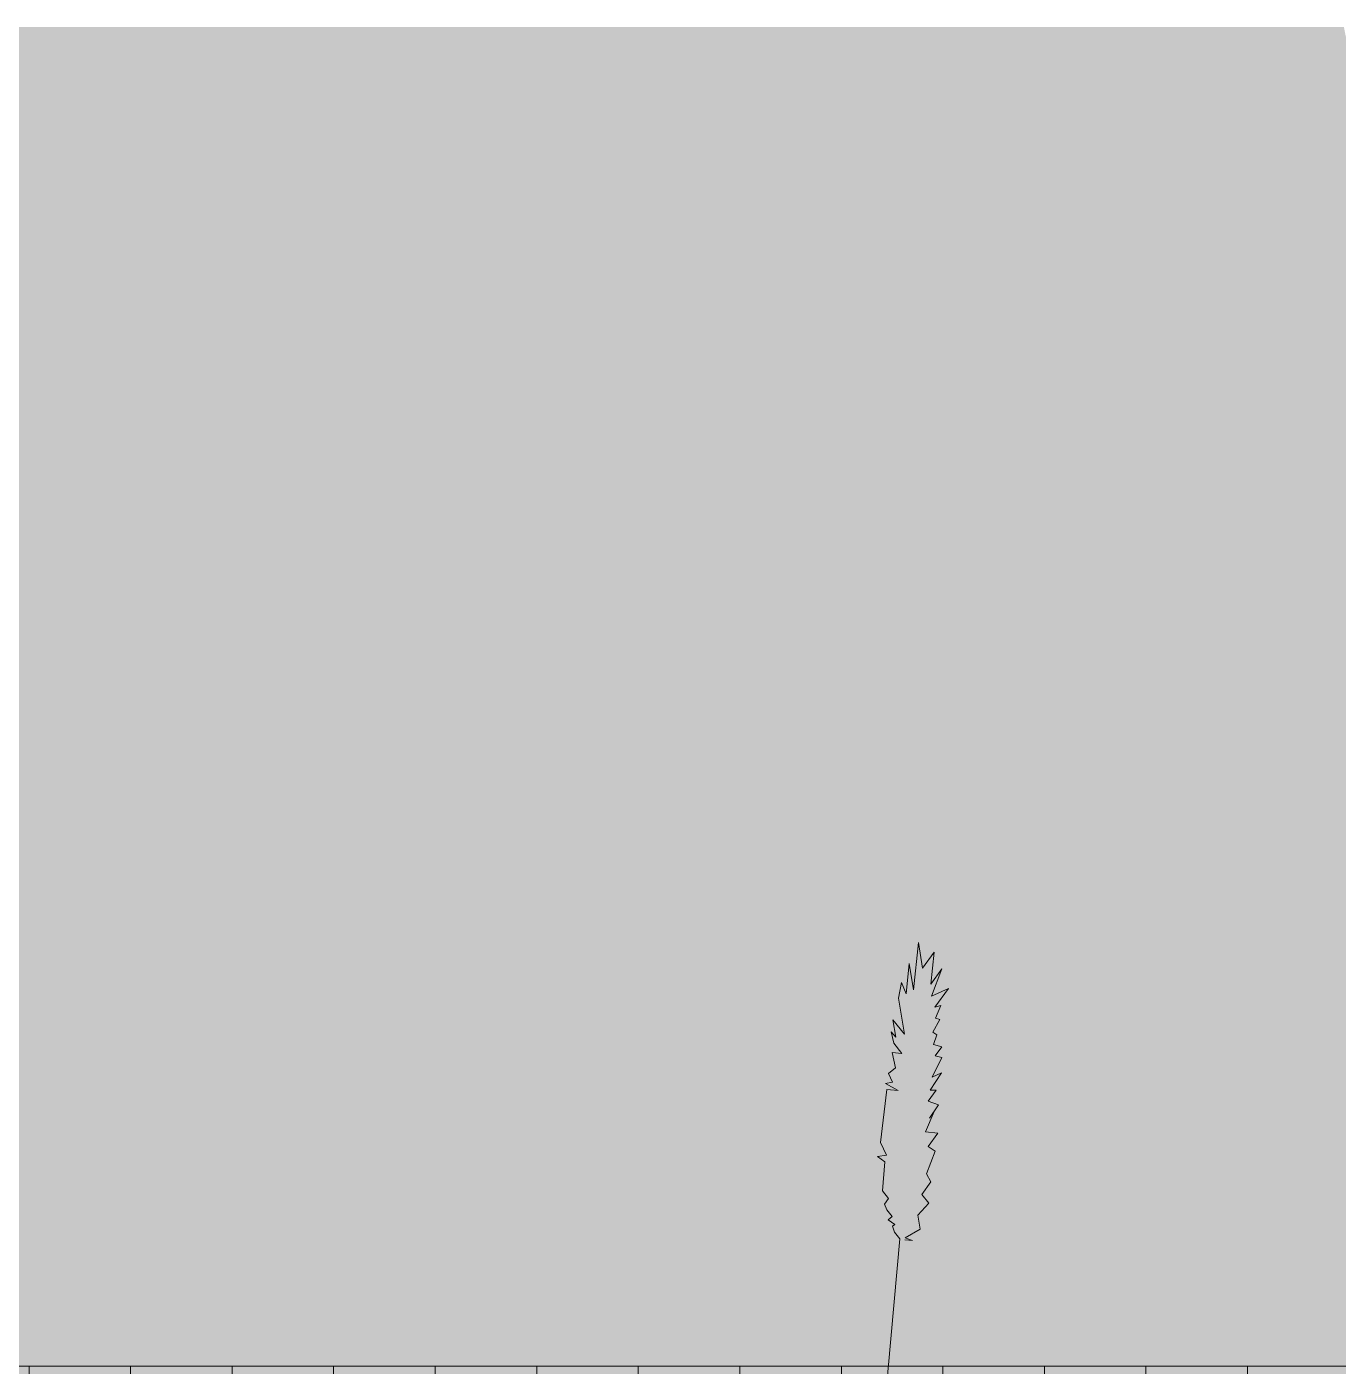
# Model space of a CAD drawing. Header units: centimetres. Extents: x -4381 to 5639, y -3920 to 4826.
# Drawn here: x 189.144 to 190.515, y 6.156 to 7.556 of the extents above; entities that cross this region are included whole.
import ezdxf
from ezdxf.xclip import XClip

# ---------------------------------------------------------------- set-up
doc = ezdxf.new("R2010")
doc.units = ezdxf.units.CM
doc.header["$MEASUREMENT"] = 0
doc.header["$XCLIPFRAME"] = 0
doc.set_wipeout_variables(frame=1)
doc.linetypes.add('Wipeout_Contour', pattern=[100, 0, -100])
for name, color, linetype in [('0- SITE', 7, 'Continuous'), ('Drawing & Figure', 7, 'Continuous'), ('Mur de clôture', 7, 'Continuous')]:
    doc.layers.add(name, color=color, linetype=linetype)
for name, color, linetype, lineweight, true_color in [('0- SITE_Pen_No__113', 7, 'Continuous', 5, 0xdede87), ('0- SITE_Pen_No__184', 7, 'Continuous', 5, 0xc5d295), ('Mur de clôture_Pen_No__178', 7, 'Continuous', 5, 0xbda888)]:
    doc.layers.add(name, color=color, linetype=linetype, lineweight=lineweight, true_color=true_color)
for name, color, linetype, lineweight in [('0_Pen_No__1', 7, 'Continuous', 5), ('0_Pen_No__15', 214, 'Continuous', 5), ('net_Pen_No__1', 7, 'Continuous', 5)]:
    doc.layers.add(name, color=color, linetype=linetype, lineweight=lineweight)

# ---------------------------------------------------------------- blocks, each defined once
blk = doc.blocks.new('Drawing_15_15', base_point=(-267.6734, 10.6179))
at = {"color": 254, "linetype": 'Wipeout_Contour', "lineweight": 0, "ltscale": 567.596969}
blk.add_wipeout([(188.7002, 7.5562), (189.2248, 6.1562), (189.4971, 6.1562)], dxfattribs=at).dxf.layer = '0- SITE'
at = {"layer": '0- SITE_Pen_No__113', "linetype": 'Continuous', "ltscale": 10}
blk.add_hatch(color=256, dxfattribs=at).paths.add_polyline_path([(188.7002, 7.5562), (189.2248, 6.1562), (189.4971, 6.1562)])
at = {"color": 254, "linetype": 'Wipeout_Contour', "lineweight": 0, "ltscale": 566.700043}
blk.add_wipeout([(188.4011, 7.5562), (188.9782, 6.1562), (189.2049, 6.1562)], dxfattribs=at).dxf.layer = '0- SITE'
at = {"layer": '0- SITE_Pen_No__113', "linetype": 'Continuous', "ltscale": 10}
blk.add_hatch(color=256, dxfattribs=at).paths.add_polyline_path([(188.4011, 7.5562), (188.9782, 6.1562), (189.2049, 6.1562)])
at = {"color": 254, "linetype": 'Wipeout_Contour', "lineweight": 0, "ltscale": 568.616943}
blk.add_wipeout([(189.0178, 7.5562), (189.5182, 6.1562), (189.8498, 6.1562)], dxfattribs=at).dxf.layer = '0- SITE'
at = {"layer": '0- SITE_Pen_No__113', "linetype": 'Continuous', "ltscale": 10}
blk.add_hatch(color=256, dxfattribs=at).paths.add_polyline_path([(189.0178, 7.5562), (189.5182, 6.1562), (189.8498, 6.1562)])
at = {"color": 254, "linetype": 'Wipeout_Contour', "lineweight": 0, "ltscale": 755.697675}
blk.add_wipeout([(188.4011, 7.5562), (189.2049, 6.1562), (189.2248, 6.1562), (188.7002, 7.5562)], dxfattribs=at).dxf.layer = '0- SITE'
at = {"color": 254, "linetype": 'Wipeout_Contour', "lineweight": 0, "ltscale": 569.7689}
blk.add_wipeout([(189.3565, 7.5562), (189.8723, 6.1562), (190.2717, 6.1562)], dxfattribs=at).dxf.layer = '0- SITE'
at = {"layer": '0- SITE_Pen_No__113', "linetype": 'Continuous', "ltscale": 10}
blk.add_hatch(color=256, dxfattribs=at).paths.add_polyline_path([(189.3565, 7.5562), (189.8723, 6.1562), (190.2717, 6.1562)])
at = {"layer": '0- SITE_Pen_No__184', "linetype": 'Continuous', "ltscale": 10}
blk.add_hatch(color=256, dxfattribs=at).paths.add_polyline_path([(188.4011, 7.5562), (189.2049, 6.1562), (189.2248, 6.1562), (188.7002, 7.5562)])
at = {"color": 254, "linetype": 'Wipeout_Contour', "lineweight": 0, "ltscale": 756.875645}
blk.add_wipeout([(188.7002, 7.5562), (189.4971, 6.1562), (189.5182, 6.1562), (189.0178, 7.5562)], dxfattribs=at).dxf.layer = '0- SITE'
at = {"color": 254, "linetype": 'Wipeout_Contour', "lineweight": 0, "ltscale": 571.038848}
blk.add_wipeout([(189.7186, 7.5562), (190.2959, 6.1562), (190.7518, 6.1562)], dxfattribs=at).dxf.layer = '0- SITE'
at = {"layer": '0- SITE_Pen_No__113', "linetype": 'Continuous', "ltscale": 10}
blk.add_hatch(color=256, dxfattribs=at).paths.add_polyline_path([(189.7186, 7.5562), (190.2959, 6.1562), (190.7518, 6.1562)])
at = {"layer": '0- SITE_Pen_No__184', "linetype": 'Continuous', "ltscale": 10}
blk.add_hatch(color=256, dxfattribs=at).paths.add_polyline_path([(188.7002, 7.5562), (189.4971, 6.1562), (189.5182, 6.1562), (189.0178, 7.5562)])
at = {"color": 254, "linetype": 'Wipeout_Contour', "lineweight": 0, "ltscale": 758.230315}
blk.add_wipeout([(189.0178, 7.5562), (189.8498, 6.1562), (189.8723, 6.1562), (189.3565, 7.5562)], dxfattribs=at).dxf.layer = '0- SITE'
at = {"layer": '0- SITE_Pen_No__113', "linetype": 'Continuous', "ltscale": 10}
blk.add_hatch(color=256, dxfattribs=at).paths.add_polyline_path([(189.0178, 7.5562), (189.8498, 6.1562), (189.8723, 6.1562), (189.3565, 7.5562)])
at = {"color": 254, "linetype": 'Wipeout_Contour', "lineweight": 0, "ltscale": 759.785719}
blk.add_wipeout([(189.3565, 7.5562), (190.2717, 6.1562), (190.2959, 6.1562), (189.7186, 7.5562)], dxfattribs=at).dxf.layer = '0- SITE'
at = {"layer": '0- SITE_Pen_No__113', "linetype": 'Continuous', "ltscale": 10}
blk.add_hatch(color=256, dxfattribs=at).paths.add_polyline_path([(189.3565, 7.5562), (190.2717, 6.1562), (190.2959, 6.1562), (189.7186, 7.5562)])
at = {"color": 254, "linetype": 'Wipeout_Contour', "lineweight": 0, "ltscale": 761.514518}
blk.add_wipeout([(189.7186, 7.5562), (190.7518, 6.1562), (190.7777, 6.1562), (190.1066, 7.5562)], dxfattribs=at).dxf.layer = '0- SITE'
at = {"layer": '0- SITE_Pen_No__113', "linetype": 'Continuous', "ltscale": 10}
blk.add_hatch(color=256, dxfattribs=at).paths.add_polyline_path([(189.7186, 7.5562), (190.7518, 6.1562), (190.7777, 6.1562), (190.1066, 7.5562)])
at = {"color": 254, "linetype": 'Wipeout_Contour', "lineweight": 0, "ltscale": 762.158219}
blk.add_wipeout([(190.1066, 7.5562), (190.7777, 6.1562), (190.8053, 6.1562), (190.5211, 7.5562)], dxfattribs=at).dxf.layer = '0- SITE'
at = {"layer": '0- SITE_Pen_No__113', "linetype": 'Continuous', "ltscale": 10}
blk.add_hatch(color=256, dxfattribs=at).paths.add_polyline_path([(190.1066, 7.5562), (190.7777, 6.1562), (190.8053, 6.1562), (190.5211, 7.5562)])
at = {"layer": '0_Pen_No__15', "linetype": 'Continuous', "ltscale": 10, "flags": 128}
blk.add_lwpolyline([(190.0569, 6.2895), (190.0511, 6.2963), (190.0493, 6.3026), (190.0517, 6.3044), (190.0447, 6.3094), (190.0488, 6.3127), (190.0431, 6.3197), (190.0409, 6.3257), (190.0451, 6.3315), (190.0386, 6.3394), (190.0412, 6.3697), (190.0334, 6.3753), (190.0428, 6.3768), (190.0368, 6.39), (190.0431, 6.4455), (190.055, 6.4443), (190.0417, 6.4517), (190.0492, 6.453), (190.045, 6.4623), (190.0522, 6.4682), (190.0489, 6.4841), (190.0591, 6.4831), (190.0504, 6.494), (190.0479, 6.5058), (190.0525, 6.5003), (190.0495, 6.5182), (190.0616, 6.5034), (190.0554, 6.5409), (190.0587, 6.5572), (190.0636, 6.5456), (190.0667, 6.5773), (190.0713, 6.5495), (190.0762, 6.5991), (190.0806, 6.5724), (190.0926, 6.5891), (190.0893, 6.5555), (190.1008, 6.5715), (190.0901, 6.5432), (190.1076, 6.5511), (190.0935, 6.5315), (190.0997, 6.5332), (190.0942, 6.5201), (190.0986, 6.5185), (190.0915, 6.5055), (190.0957, 6.5025), (190.092, 6.4925), (190.1006, 6.4902), (190.0939, 6.4808), (190.1008, 6.4789), (190.0907, 6.4584), (190.1005, 6.4629), (190.0884, 6.4447), (190.0948, 6.4448), (190.0866, 6.4334), (190.0972, 6.4294), (190.0879, 6.4154), (190.0926, 6.4224), (190.0836, 6.4013), (190.0967, 6.4), (190.0866, 6.3859), (190.0937, 6.3809), (190.0848, 6.3572), (190.0891, 6.3489), (190.0798, 6.3359), (190.0872, 6.3268), (190.0756, 6.314), (190.078, 6.2996), (190.0624, 6.2906), (190.0701, 6.2875), (190.0621, 6.2882)], dxfattribs=at)
at = {"color": 254, "linetype": 'Wipeout_Contour', "lineweight": 0, "ltscale": 742.542426}
blk.add_wipeout([(179.4853, 5.4131), (191.6044, 5.4131), (191.6044, 6.1562), (179.4853, 6.1562)], dxfattribs=at).dxf.layer = 'Mur de clôture'
at = {"layer": 'Mur de clôture_Pen_No__178', "linetype": 'Continuous', "ltscale": 10}
blk.add_hatch(color=256, dxfattribs=at).paths.add_polyline_path([(179.4853, 5.4131), (191.6044, 5.4131), (191.6044, 6.1562), (179.4853, 6.1562)])
at = {"layer": '0_Pen_No__1', "linetype": 'Continuous', "ltscale": 10}
blk.add_line((190.0569, 6.2895), (189.979, 5.4209), dxfattribs=at)
at = {"layer": 'net_Pen_No__1', "linetype": 'Continuous', "ltscale": 10, "flags": 128}
for points in [[(187.7663, 6.1562), (187.7663, 5.4131), (189.1464, 5.4131), (189.1464, 6.1562), (187.7663, 6.1562)], [(189.1464, 6.1562), (189.1464, 5.4131), (190.5266, 5.4131), (190.5266, 6.1562), (189.1464, 6.1562)]]:
    blk.add_lwpolyline(points, close=True, dxfattribs=at)
for points in [[(189.2526, 6.1562), (189.2526, 5.4131)], [(189.3587, 6.1562), (189.3587, 5.4131)], [(189.4649, 6.1562), (189.4649, 5.4131)], [(189.5711, 6.1562), (189.5711, 5.4131)], [(189.6772, 6.1562), (189.6772, 5.4131)], [(189.7834, 6.1562), (189.7834, 5.4131)], [(189.8896, 6.1562), (189.8896, 5.4131)], [(189.9957, 6.1562), (189.9957, 5.4131)], [(190.1019, 6.1562), (190.1019, 5.4131)], [(190.2081, 6.1562), (190.2081, 5.4131)], [(190.3142, 6.1562), (190.3142, 5.4131)], [(190.4204, 6.1562), (190.4204, 5.4131)]]:
    blk.add_lwpolyline(points, dxfattribs=at)

msp = doc.modelspace()

# ---------------------------------------------------------------- block references
at = {"layer": 'Drawing & Figure', "color": 151, "linetype": 'Continuous', "lineweight": 5, "ltscale": 10, "true_color": 0x80c2ff}
ref = msp.add_blockref('Drawing_15_15', (-267.67341, 10.61787), dxfattribs=at)
XClip(ref).set_block_clipping_path([(150.8554874385, 0.9963282177), (191.9907812231, 21.3358905514)])

doc.saveas('drawing.dxf')
